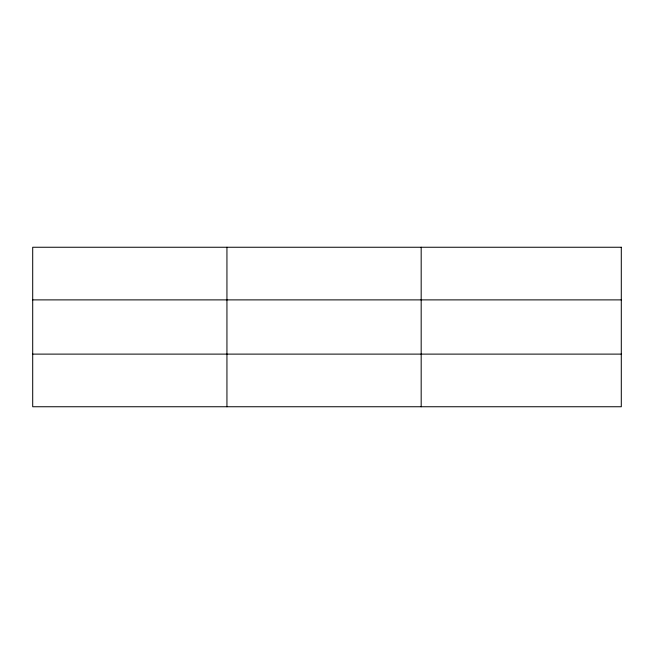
<?xml version="1.0" encoding="UTF-8"?>
<svg xmlns="http://www.w3.org/2000/svg" width="654" height="654" viewBox="0 0 654 654"><rect width="100%" height="100%" fill="white"/><g stroke="black" fill="none" stroke-linecap="round" stroke-linejoin="round"><path stroke-width="0.98" d="M226.938 247.253L226.938 406.747M421.176 247.253L421.176 406.747M32.7 299.884L621.3 299.884M32.7 354.116L621.3 354.116M621.3 247.253L621.3 406.747L32.7 406.747L32.7 247.253L621.3 247.253"/></g></svg>
